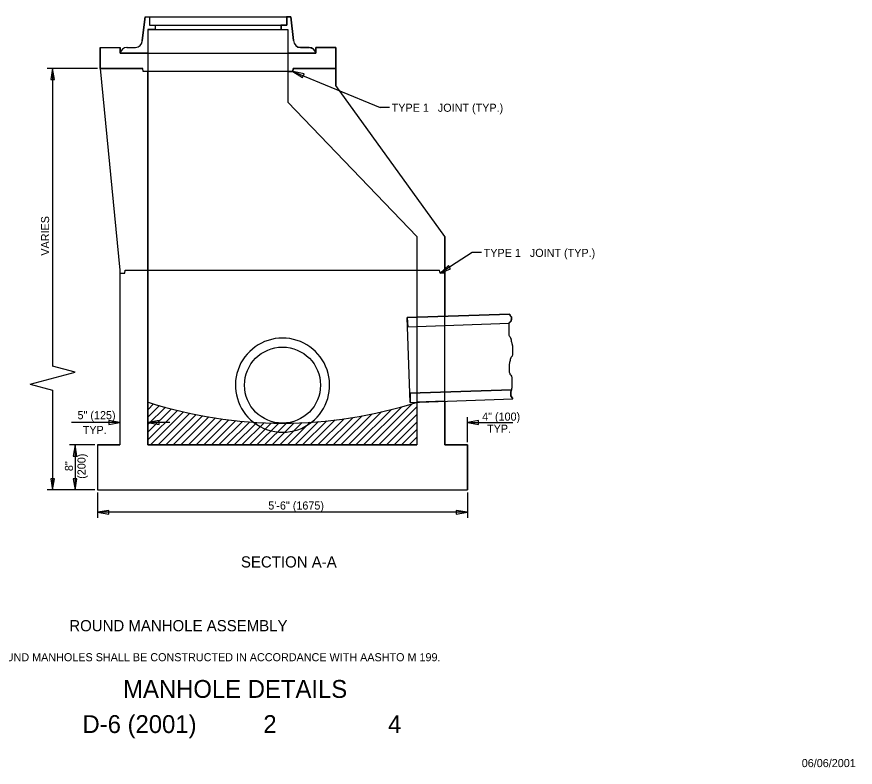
# Model space of a CAD drawing. Extents: x 1.4 to 16.4, y 0.2 to 8.6.
# Drawn here: x 7.04 to 16.39, y 0.23 to 8.6 of the extents above; entities that cross this region are included whole.
import ezdxf

# ---------------------------------------------------------------- set-up
doc = ezdxf.new("R2010")
doc.units = 0
for name, color, linetype in [('1013 STD_ Frame', 7, 'Continuous'), ('SD_P_Dimension Lines', 7, 'Continuous'), ('SD_P_Dimension Text', 7, 'Continuous'), ('SD_P_Frame', 7, 'Continuous'), ('SD_P_Hatching', 7, 'Continuous'), ('SD_P_Prop Hidden Lines', 7, 'Continuous'), ('SD_P_Shading', 7, 'Continuous'), ('SD_P_Subtitles', 7, 'Continuous'), ('SD_X_Exist Hidden Lines', 7, 'Continuous'), ('SD_X_Exist Object Lines', 7, 'Continuous')]:
    doc.layers.add(name, color=color, linetype=linetype)

msp = doc.modelspace()

# ---------------------------------------------------------------- linework, layer by layer
at = {"layer": '1013 STD_ Frame'}
for p, q in [((8.469, 8.596), (8.436, 8.332)), ((8.469, 8.596), (8.516, 8.596)), ((8.516, 8.596), (8.516, 8.503)), ((8.516, 8.596), (10.047, 8.596)), ((10.047, 8.596), (10.047, 8.503)), ((10.047, 8.596), (10.094, 8.596)), ((10.094, 8.596), (10.124, 8.332)), ((8.499, 8.455), (8.578, 8.455)), ((8.499, 8.455), (8.499, 8.191)), ((8.516, 8.503), (8.578, 8.503)), ((8.578, 8.503), (8.578, 8.455)), ((8.578, 8.503), (9.984, 8.503)), ((8.578, 8.455), (9.984, 8.455)), ((9.984, 8.503), (9.984, 8.455)), ((9.984, 8.503), (10.047, 8.503)), ((9.984, 8.455), (10.06, 8.455)), ((10.06, 8.455), (10.06, 8.191)), ((7.965, 8.254), (7.965, 8.02)), ((7.965, 8.254), (8.188, 8.254)), ((8.188, 8.191), (8.188, 8.254)), ((8.265, 8.254), (8.358, 8.254)), ((10.28, 8.254), (10.186, 8.254)), ((10.202, 8.254), (10.296, 8.254)), ((10.372, 8.191), (10.372, 8.254)), ((10.372, 8.254), (10.594, 8.254)), ((10.594, 8.254), (10.594, 8.02)), ((8.188, 8.191), (10.372, 8.191)), ((8.499, 8.191), (8.499, 7.988)), ((10.06, 8.191), (10.06, 7.987)), ((7.965, 8.02), (8.442, 8.02)), ((7.965, 8.02), (8.187, 5.77)), ((8.445, 7.987), (8.442, 8.02)), ((10.116, 7.987), (8.445, 7.987)), ((8.499, 7.988), (8.499, 3.823)), ((10.06, 7.987), (10.06, 7.645)), ((10.116, 7.987), (10.119, 8.02)), ((10.119, 8.02), (10.594, 8.02)), ((10.594, 8.02), (10.594, 7.831)), ((11.811, 6.145), (10.594, 7.831)), ((10.06, 7.645), (11.499, 6.145)), ((11.499, 6.145), (11.499, 5.246)), ((11.811, 6.145), (11.811, 5.257)), ((8.187, 5.77), (8.187, 3.823)), ((8.187, 5.738), (8.241, 5.738)), ((8.241, 5.738), (8.246, 5.77)), ((8.246, 5.77), (11.752, 5.77)), ((11.757, 5.738), (11.752, 5.77)), ((11.811, 5.738), (11.757, 5.738)), ((11.391, 5.242), (12.536, 5.282)), ((11.424, 4.297), (11.391, 5.242)), ((11.397, 5.141), (12.528, 5.182)), ((11.424, 4.399), (12.554, 4.438)), ((11.424, 4.297), (12.568, 4.339)), ((11.811, 4.312), (11.811, 3.823)), ((11.499, 4.3), (11.499, 3.823)), ((7.936, 3.823), (8.187, 3.823)), ((7.936, 3.823), (7.936, 3.322)), ((8.499, 3.823), (11.499, 3.823)), ((11.811, 3.823), (12.062, 3.823)), ((12.062, 3.823), (12.062, 3.322)), ((7.936, 3.322), (12.062, 3.322))]:
    msp.add_line(p, q, dxfattribs=at)
for points in [[(12.536, 5.282), (12.538, 5.266), (12.538, 5.261), (12.543, 5.261), (12.543, 5.257), (12.546, 5.254), (12.55, 5.254), (12.55, 5.251), (12.554, 5.251), (12.554, 5.248), (12.554, 5.243), (12.554, 5.24), (12.554, 5.236), (12.554, 5.233), (12.554, 5.23), (12.554, 5.227), (12.554, 5.222), (12.554, 5.218), (12.55, 5.218), (12.55, 5.215), (12.55, 5.212), (12.55, 5.209), (12.55, 5.204), (12.546, 5.204), (12.546, 5.2), (12.543, 5.2), (12.543, 5.197), (12.538, 5.197), (12.538, 5.194), (12.538, 5.191), (12.536, 5.191), (12.531, 5.191), (12.531, 5.186), (12.528, 5.186), (12.528, 5.183), (12.528, 5.179), (12.524, 5.176), (12.524, 5.173), (12.524, 5.17), (12.524, 5.165), (12.524, 5.161), (12.524, 5.152), (12.524, 5.147), (12.524, 5.143), (12.524, 5.14), (12.524, 5.137), (12.524, 5.129), (12.524, 5.126), (12.524, 5.119), (12.524, 5.116), (12.524, 5.108), (12.524, 5.104), (12.524, 5.098), (12.524, 5.09), (12.524, 5.083), (12.524, 5.077), (12.524, 5.069), (12.524, 5.062), (12.524, 5.059), (12.524, 5.056), (12.524, 5.051), (12.524, 5.047), (12.528, 5.041), (12.536, 5.033), (12.538, 5.026), (12.538, 5.023), (12.543, 5.015), (12.546, 5.012), (12.546, 5.005), (12.546, 5.002), (12.55, 4.999), (12.55, 4.99), (12.55, 4.987), (12.55, 4.984), (12.55, 4.981), (12.554, 4.969), (12.558, 4.963), (12.558, 4.958), (12.558, 4.951), (12.561, 4.948), (12.561, 4.945), (12.561, 4.937), (12.566, 4.933), (12.566, 4.93), (12.566, 4.927), (12.566, 4.924), (12.566, 4.919), (12.566, 4.915), (12.566, 4.909), (12.566, 4.901), (12.566, 4.891), (12.566, 4.88), (12.566, 4.873), (12.566, 4.867), (12.566, 4.858), (12.566, 4.849), (12.566, 4.841), (12.566, 4.834), (12.566, 4.831), (12.566, 4.823), (12.561, 4.816)], [(12.561, 4.816), (12.561, 4.813), (12.558, 4.81), (12.554, 4.805), (12.55, 4.801), (12.546, 4.798), (12.546, 4.795), (12.546, 4.792), (12.543, 4.792), (12.543, 4.787), (12.543, 4.784), (12.538, 4.78), (12.538, 4.777), (12.538, 4.774), (12.538, 4.771), (12.538, 4.762), (12.536, 4.759), (12.536, 4.753), (12.531, 4.744), (12.531, 4.741), (12.531, 4.735), (12.531, 4.73), (12.528, 4.723), (12.528, 4.717), (12.528, 4.709), (12.528, 4.702), (12.528, 4.699), (12.528, 4.691), (12.528, 4.681), (12.528, 4.673), (12.528, 4.67), (12.528, 4.663), (12.528, 4.657), (12.528, 4.648), (12.528, 4.645), (12.528, 4.639), (12.528, 4.634), (12.531, 4.627), (12.536, 4.624), (12.536, 4.621), (12.536, 4.616), (12.536, 4.613), (12.543, 4.606), (12.546, 4.6), (12.554, 4.588), (12.554, 4.585), (12.558, 4.577), (12.558, 4.573), (12.558, 4.57), (12.558, 4.564), (12.558, 4.559), (12.558, 4.552), (12.558, 4.549), (12.558, 4.543), (12.558, 4.538), (12.558, 4.531), (12.558, 4.528), (12.558, 4.52), (12.558, 4.516), (12.558, 4.507), (12.558, 4.499), (12.558, 4.492), (12.558, 4.486), (12.558, 4.477), (12.558, 4.474), (12.558, 4.471), (12.558, 4.463), (12.558, 4.459), (12.558, 4.456), (12.554, 4.456), (12.554, 4.453), (12.554, 4.45), (12.554, 4.445), (12.554, 4.442), (12.554, 4.438), (12.554, 4.435), (12.55, 4.435), (12.55, 4.432), (12.55, 4.424), (12.546, 4.42), (12.546, 4.417), (12.546, 4.414), (12.546, 4.411), (12.546, 4.406), (12.546, 4.402), (12.546, 4.399), (12.546, 4.396), (12.546, 4.393), (12.546, 4.388), (12.546, 4.385), (12.546, 4.381), (12.546, 4.375), (12.546, 4.372), (12.568, 4.339), (12.568, 4.339)]]:
    msp.add_lwpolyline(points, dxfattribs=at)
for centre, radius, start, end in [((8.3586, 8.3311), 0.0781, 270, 0), ((10.2016, 8.3311), 0.0781, 180, 270), ((8.2659, 8.1748), 0.0781, 90, 168.26094), ((10.2966, 8.1748), 0.0781, 11.71903, 90), ((9.9997, 4.4895), 0.525, 308.11502, 231.88498), ((9.9997, 8.9808), 4.9151, 252.23082, 270), ((9.9997, 8.9808), 4.9151, 270, 287.76918)]:
    msp.add_arc(centre, radius, start, end, dxfattribs=at)
at = {"layer": 'SD_P_Dimension Lines'}
for p, q in [((7.935, 8.02), (7.376, 8.02)), ((7.436, 8.02), (7.415, 7.895)), ((7.436, 8.02), (7.436, 4.703)), ((7.457, 7.895), (7.436, 8.02)), ((10.116, 7.987), (11.089, 7.585)), ((10.24, 7.959), (10.116, 7.987)), ((10.116, 7.987), (10.224, 7.92)), ((10.224, 7.92), (10.24, 7.959)), ((7.415, 7.895), (7.457, 7.895)), ((11.192, 7.585), (11.089, 7.585)), ((12.115, 5.967), (11.757, 5.738)), ((12.218, 5.967), (12.115, 5.967)), ((11.851, 5.823), (11.757, 5.738)), ((11.874, 5.788), (11.851, 5.823)), ((11.757, 5.738), (11.874, 5.788)), ((7.686, 4.636), (7.436, 4.703)), ((7.186, 4.501), (7.686, 4.636)), ((7.186, 4.501), (7.436, 4.434)), ((7.436, 4.434), (7.436, 3.322)), ((12.062, 3.853), (12.062, 4.133)), ((8.187, 4.073), (7.645, 4.073)), ((8.187, 4.073), (8.062, 4.094)), ((8.062, 4.094), (8.062, 4.052)), ((8.062, 4.052), (8.187, 4.073)), ((8.624, 4.094), (8.499, 4.073)), ((8.742, 4.073), (8.499, 4.073)), ((8.499, 4.073), (8.624, 4.052)), ((8.624, 4.052), (8.624, 4.094)), ((12.187, 4.094), (12.062, 4.073)), ((12.062, 4.073), (12.568, 4.073)), ((12.062, 4.073), (12.187, 4.052)), ((12.187, 4.052), (12.187, 4.094)), ((7.906, 3.823), (7.626, 3.823)), ((7.686, 3.823), (7.665, 3.698)), ((7.686, 3.823), (7.686, 3.322)), ((7.707, 3.698), (7.686, 3.823)), ((7.665, 3.698), (7.707, 3.698)), ((7.415, 3.447), (7.436, 3.322)), ((7.457, 3.447), (7.415, 3.447)), ((7.436, 3.322), (7.457, 3.447)), ((7.665, 3.447), (7.686, 3.322)), ((7.707, 3.447), (7.665, 3.447)), ((7.686, 3.322), (7.707, 3.447)), ((7.906, 3.322), (7.376, 3.322)), ((7.936, 3.292), (7.936, 3.012)), ((12.062, 3.292), (12.062, 3.012)), ((8.061, 3.093), (7.936, 3.072)), ((8.061, 3.051), (8.061, 3.093)), ((12.062, 3.072), (11.937, 3.093)), ((11.937, 3.093), (11.937, 3.051)), ((12.062, 3.072), (7.936, 3.072)), ((7.936, 3.072), (8.061, 3.051)), ((11.937, 3.051), (12.062, 3.072))]:
    msp.add_line(p, q, dxfattribs=at)
at = {"layer": 'SD_P_Hatching'}
for p, q in [((8.499, 4.05), (8.693, 4.243)), ((8.499, 3.965), (8.76, 4.225)), ((8.499, 3.88), (8.828, 4.208)), ((8.5, 4.22), (8.561, 4.281)), ((8.5, 4.135), (8.627, 4.262)), ((10.818, 3.823), (11.215, 4.219)), ((10.903, 3.823), (11.33, 4.249)), ((10.988, 3.823), (11.45, 4.285)), ((11.073, 3.823), (11.5, 4.25)), ((8.527, 3.823), (8.897, 4.192)), ((8.612, 3.823), (8.965, 4.176)), ((8.697, 3.823), (9.036, 4.162)), ((8.782, 3.823), (9.107, 4.148)), ((8.867, 3.823), (9.179, 4.135)), ((8.952, 3.823), (9.253, 4.124)), ((10.394, 3.823), (10.686, 4.115)), ((10.479, 3.823), (10.786, 4.13)), ((10.564, 3.823), (10.888, 4.147)), ((10.649, 3.823), (10.994, 4.168)), ((10.734, 3.823), (11.102, 4.191)), ((11.158, 3.823), (11.5, 4.165)), ((9.037, 3.823), (9.326, 4.113)), ((9.121, 3.823), (9.402, 4.103)), ((9.206, 3.823), (9.478, 4.095)), ((9.291, 3.823), (9.555, 4.086)), ((9.376, 3.823), (9.634, 4.081)), ((9.461, 3.823), (9.713, 4.075)), ((9.546, 3.823), (9.794, 4.071)), ((9.631, 3.823), (9.876, 4.068)), ((9.715, 3.823), (9.959, 4.067)), ((9.8, 3.823), (10.044, 4.067)), ((9.885, 3.823), (10.13, 4.068)), ((9.97, 3.823), (10.219, 4.072)), ((10.055, 3.823), (10.308, 4.076)), ((10.14, 3.823), (10.4, 4.083)), ((10.224, 3.823), (10.493, 4.091)), ((10.309, 3.823), (10.588, 4.102)), ((11.243, 3.823), (11.5, 4.08)), ((11.328, 3.823), (11.499, 3.995)), ((11.412, 3.823), (11.499, 3.91))]:
    msp.add_line(p, q, dxfattribs=at)
at = {"layer": 'SD_P_Prop Hidden Lines'}
msp.add_arc((9.9997, 4.4895), 0.525, 231.88498, 308.11502, dxfattribs=at)
at = {"layer": 'SD_P_Shading'}
for p, q in [((8.436, 8.331), (8.468, 8.596)), ((8.468, 8.596), (8.515, 8.596)), ((8.515, 8.596), (8.515, 8.503)), ((10.091, 8.596), (10.045, 8.596)), ((10.045, 8.596), (10.045, 8.502)), ((10.124, 8.33), (10.091, 8.596)), ((8.578, 8.456), (8.499, 8.456)), ((8.499, 8.456), (8.499, 8.191)), ((8.515, 8.503), (8.578, 8.503)), ((8.578, 8.503), (8.578, 8.456)), ((10.045, 8.502), (9.982, 8.502)), ((9.982, 8.502), (9.982, 8.455)), ((9.982, 8.455), (10.06, 8.455)), ((10.06, 8.455), (10.06, 8.19)), ((8.265, 8.253), (8.358, 8.253)), ((10.294, 8.252), (10.202, 8.252)), ((8.499, 8.191), (8.188, 8.191)), ((10.06, 8.19), (10.371, 8.19)), ((12.536, 5.282), (11.391, 5.242)), ((11.391, 5.242), (11.397, 5.141)), ((11.397, 5.141), (12.528, 5.182)), ((12.554, 4.438), (11.424, 4.399)), ((11.424, 4.399), (11.424, 4.297)), ((11.424, 4.297), (12.568, 4.339))]:
    msp.add_line(p, q, dxfattribs=at)
for points in [[(8.188, 8.254), (8.188, 8.191), (8.499, 8.191), (8.499, 7.988), (8.445, 7.987), (8.442, 8.02), (7.965, 8.02), (7.965, 8.254)], [(10.06, 8.191), (10.06, 7.987), (10.116, 7.987), (10.119, 8.02), (10.594, 8.02), (10.594, 8.254), (10.372, 8.254), (10.371, 8.19)], [(8.499, 7.988), (8.445, 7.987), (8.442, 8.02), (7.965, 8.02), (8.187, 5.77), (8.187, 3.823), (7.936, 3.823), (7.936, 3.322), (12.062, 3.322), (12.062, 3.823), (11.811, 3.823), (11.811, 4.312), (11.499, 4.3), (11.499, 3.823), (8.499, 3.823)], [(10.06, 7.987), (10.06, 7.645), (11.499, 6.145), (11.499, 5.246), (11.811, 5.257), (11.811, 6.145), (10.594, 7.831), (10.594, 8.02), (10.119, 8.02), (10.116, 7.987)]]:
    msp.add_lwpolyline(points, close=True, dxfattribs=at)
for points in [[(12.528, 5.182), (12.528, 5.186), (12.531, 5.186), (12.531, 5.191), (12.536, 5.191), (12.538, 5.191), (12.538, 5.194), (12.538, 5.197), (12.543, 5.197), (12.543, 5.2), (12.546, 5.2), (12.546, 5.204), (12.55, 5.204), (12.55, 5.209), (12.55, 5.212), (12.55, 5.215), (12.55, 5.218), (12.554, 5.218), (12.554, 5.222), (12.554, 5.227), (12.554, 5.23), (12.554, 5.233), (12.554, 5.236), (12.554, 5.24), (12.554, 5.243), (12.554, 5.248), (12.554, 5.251), (12.55, 5.251), (12.55, 5.254), (12.546, 5.254), (12.543, 5.257), (12.543, 5.261), (12.538, 5.261), (12.538, 5.266), (12.536, 5.282)], [(12.568, 4.339), (12.568, 4.339), (12.546, 4.372), (12.546, 4.375), (12.546, 4.381), (12.546, 4.385), (12.546, 4.388), (12.546, 4.393), (12.546, 4.396), (12.546, 4.399), (12.546, 4.402), (12.546, 4.406), (12.546, 4.411), (12.546, 4.414), (12.546, 4.417), (12.546, 4.42), (12.55, 4.424), (12.55, 4.432), (12.55, 4.435), (12.554, 4.435), (12.554, 4.438)]]:
    msp.add_lwpolyline(points, dxfattribs=at)
for centre, start, end in [((8.3578, 8.3311), 270, 0), ((10.2016, 8.3304), 180, 270), ((8.2652, 8.1748), 90, 168.28097), ((10.2943, 8.1741), 11.71903, 90)]:
    msp.add_arc(centre, 0.0781, start, end, dxfattribs=at)
at = {"layer": 'SD_X_Exist Hidden Lines'}
for p, q in [((11.499, 5.246), (11.499, 4.3)), ((11.811, 4.312), (11.811, 5.257))]:
    msp.add_line(p, q, dxfattribs=at)
at = {"layer": 'SD_X_Exist Object Lines'}
msp.add_line((11.497, 3.823), (11.499, 3.825), dxfattribs=at)
msp.add_circle((9.9995, 4.4898), 0.4237, dxfattribs=at)

# ---------------------------------------------------------------- texts
at = {"layer": 'SD_P_Dimension Text'}
for s, p in [('TYPE 1   JOINT (TYP.)', (11.217, 7.537)), ('TYPE 1   JOINT (TYP.)', (12.243, 5.919)), ('5" (125)', (7.714, 4.11)), ('4" (100)', (12.226, 4.094)), ('TYP.', (7.772, 3.945)), ('TYP.', (12.281, 3.959)), ('5\'-6" (1675)', (9.841, 3.103)), ('NOTE:  ROUND MANHOLES SHALL BE CONSTRUCTED IN ACCORDANCE WITH AASHTO M 199.', (6.298, 1.412))]:
    msp.add_text(s, height=0.09, dxfattribs=at).set_placement(p)
for s, p in [('VARIES', (7.397, 5.933)), ('(200)', (7.803, 3.4455)), ('8"', (7.663, 3.5315))]:
    msp.add_text(s, height=0.09, rotation=90, dxfattribs=at).set_placement(p)
at = {"layer": 'SD_P_Frame'}
for s, height, p in [('MANHOLE DETAILS', 0.199002, (8.222, 1.004)), ('D-6 (2001)', 0.199, (7.769, 0.612)), ('2', 0.199, (9.786, 0.612)), ('4', 0.199, (11.177, 0.612)), ('06/06/2001', 0.09, (15.79, 0.232))]:
    msp.add_text(s, height=height, dxfattribs=at).set_placement(p)
at = {"layer": 'SD_P_Subtitles'}
for s, p in [('SECTION A-A', (9.536, 2.457)), ('ROUND MANHOLE ASSEMBLY', (7.622, 1.746))]:
    msp.add_text(s, height=0.124998, dxfattribs=at).set_placement(p)

doc.saveas('drawing.dxf')
